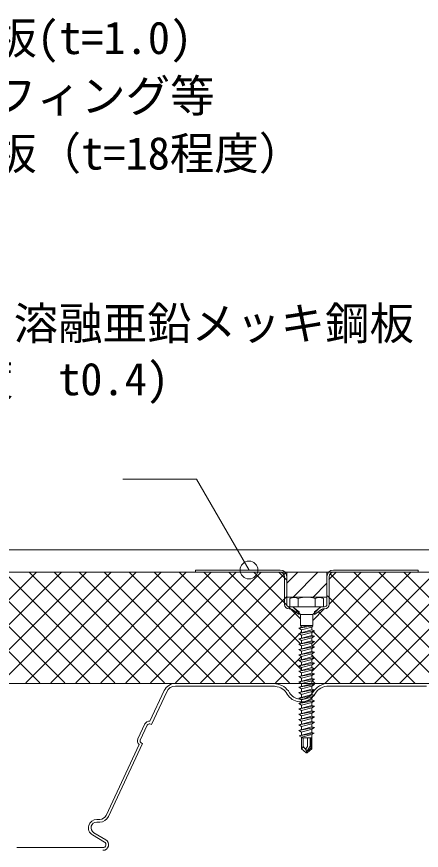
# Model space of a CAD drawing. Units: millimetres, scale not verified. Extents: x -1380 to 1380, y -955 to 955.
# Drawn here: x -141.3 to 40.7, y -247.8 to 127 of the extents above; entities that cross this region are included whole.
import ezdxf
from ezdxf.enums import TextEntityAlignment as Align

# ---------------------------------------------------------------- set-up
doc = ezdxf.new("R2010")
doc.units = ezdxf.units.MM
doc.header["$LTSCALE"] = 3
doc.linetypes.add('USER3', pattern=[9.525, 6.35, -3.175])
for name, color, linetype, lineweight in [('0-1_BOUSUI', 1, 'Continuous', 18), ('0-2_MOJI', 7, 'Continuous', 18), ('0-3_HATCH', 9, 'Continuous', 18), ('0-4_KANAMONO', 5, 'Continuous', 18), ('0-5_KANAMONO_SCREW', 4, 'Continuous', 18), ('0-7_dekki', 3, 'Continuous', 18), ('0-8_dannnetu', 6, 'Continuous', 18)]:
    doc.layers.add(name, color=color, linetype=linetype, lineweight=lineweight)
doc.styles.add('ＭＳ ゴシック', font='')
doc.styles.get('ＭＳ ゴシック').set_extended_font_data('MS Gothic')

msp = doc.modelspace()

# ---------------------------------------------------------------- linework, layer by layer
at = {"layer": '0-1_BOUSUI'}
msp.add_lwpolyline([(900.991, -112.775), (-424.152, -112.775), (-424.152, 72.367), (-440.01, 88.225), (-604.094, 88.225)], dxfattribs=at)
at = {"layer": '0-2_MOJI'}
msp.add_lwpolyline([(-93.458, -80.94), (-60.383, -80.94), (-36.808, -121.775)], dxfattribs=at)
msp.add_circle((-36.808, -121.775), 4, dxfattribs=at)
at = {"layer": '0-3_HATCH'}
for p, q in [((-182.01, -172.408), (-132.377, -122.775)), ((-130.87, -172.425), (-180.521, -122.775)), ((-170.788, -172.411), (-121.152, -122.775)), ((-119.641, -172.429), (-169.295, -122.775)), ((-159.567, -172.415), (-109.926, -122.775)), ((-108.412, -172.433), (-158.07, -122.775)), ((-148.345, -172.419), (-98.701, -122.775)), ((-97.183, -172.436), (-146.845, -122.775)), ((-137.124, -172.423), (-87.476, -122.775)), ((-85.954, -172.44), (-135.619, -122.775)), ((-125.902, -172.427), (-76.25, -122.775)), ((-74.725, -172.444), (-124.394, -122.775)), ((-114.681, -172.43), (-65.025, -122.775)), ((-63.496, -172.448), (-113.169, -122.775)), ((-103.459, -172.434), (-53.8, -122.775)), ((-52.266, -172.452), (-101.943, -122.775)), ((-92.238, -172.438), (-42.574, -122.775)), ((-41.037, -172.455), (-90.718, -122.775)), ((-81.016, -172.442), (-31.349, -122.775)), ((-29.808, -172.459), (-79.493, -122.775)), ((-69.795, -172.446), (-20.372, -123.023)), ((-18.579, -172.463), (-68.267, -122.775)), ((-13.135, -166.681), (-57.042, -122.775)), ((-13.672, -154.919), (-45.817, -122.775)), ((-19.746, -137.62), (-34.591, -122.775)), ((-19.808, -126.333), (-23.366, -122.775)), ((-19.808, -127.756), (-14.826, -122.775)), ((-19.808, -127.756), (-14.826, -122.775)), ((-16.997, -133.925), (-5.846, -122.775)), ((-16.997, -133.925), (-5.846, -122.775)), ((-8.635, -167.413), (36.003, -122.775)), ((-8.476, -156.029), (24.778, -122.775)), ((-2.772, -172.775), (47.228, -122.775)), ((-0.906, -126.008), (2.327, -122.775)), ((-0.812, -137.139), (13.552, -122.775)), ((49.084, -172.775), (-0.275, -123.415)), ((8.454, -172.775), (58.454, -122.775)), ((60.31, -172.775), (10.31, -122.775)), ((19.679, -172.775), (69.679, -122.775)), ((71.535, -172.775), (21.535, -122.775)), ((30.904, -172.775), (80.904, -122.775)), ((82.76, -172.775), (32.76, -122.775)), ((-8.016, -133.925), (-1.808, -127.716)), ((-8.016, -133.925), (-1.808, -127.716)), ((-58.573, -172.45), (-19.808, -133.684)), ((37.859, -172.775), (-1.499, -133.417)), ((-13.635, -143.731), (-19.153, -138.213)), ((-47.352, -172.453), (-15.154, -140.256)), ((-8.135, -144.462), (-2.948, -139.275)), ((26.634, -172.775), (-5.621, -140.52)), ((-13.782, -150.109), (-13.135, -149.462)), ((15.409, -172.775), (-7.942, -149.424)), ((-36.13, -172.457), (-14.132, -150.459)), ((-24.909, -172.461), (-13.153, -160.705)), ((-7.447, -161.145), (-8.635, -159.956)), ((4.183, -172.775), (-7.387, -161.204)), ((-7.042, -172.775), (-8.367, -171.45))]:
    msp.add_line(p, q, dxfattribs=at)
at = {"layer": '0-4_KANAMONO'}
for p, q in [((-60.808, -121.775), (-22.808, -121.775)), ((39.192, -121.775), (1.192, -121.775)), ((-20.808, -137.275), (-20.808, -124.775)), ((-19.808, -124.775), (-19.808, -137.275)), ((-1.808, -124.775), (-1.808, -137.275)), ((-0.808, -137.275), (-0.808, -124.775)), ((-18.808, -138.275), (-18.001, -138.275)), ((-2.808, -138.275), (-3.614, -138.275)), ((-18.001, -139.275), (-18.808, -139.275)), ((-3.614, -139.275), (-2.808, -139.275))]:
    msp.add_line(p, q, dxfattribs=at)
at = {"layer": '0-4_KANAMONO', "linetype": 'USER3'}
msp.add_line((-17.615, -138.275), (-4.156, -138.275), dxfattribs=at)
at = {"layer": '0-4_KANAMONO'}
for points in [[(-22.808, -122.775), (-60.808, -122.775), (-60.808, -121.775)], [(1.192, -122.775), (39.192, -122.775), (39.192, -121.775)], [(-16.807, -138.67), (-14.308, -140.529), (-14.308, -141.775), (-17.404, -139.472)], [(-4.808, -138.67), (-7.308, -140.529), (-7.308, -141.775), (-4.211, -139.472)]]:
    msp.add_lwpolyline(points, dxfattribs=at)
for centre, radius, start, end in [((-22.808, -124.775), 3, 0, 90), ((-22.808, -124.775), 2, 0, 90), ((1.192, -124.775), 3, 90, 180), ((1.192, -124.775), 2, 90, 180), ((-18.808, -137.275), 2, 180, 270), ((-18.808, -137.275), 1, 180, 270), ((-18.001, -140.275), 2, 53.36573, 90), ((-3.614, -140.275), 2, 90, 126.63427), ((-2.808, -137.275), 1, 270, 0), ((-2.808, -137.275), 2, 270, 0), ((-18.001, -140.275), 1, 53.36573, 90), ((-3.614, -140.275), 1, 90, 126.63427)]:
    msp.add_arc(centre, radius, start, end, dxfattribs=at)
at = {"layer": '0-5_KANAMONO_SCREW'}
for p, q in [((-14.638, -134.65), (-14.638, -138.275)), ((-7.133, -134.65), (-7.133, -138.275)), ((-8.135, -141.775), (-13.635, -141.775)), ((-8.135, -146.775), (-13.635, -146.775)), ((-13.635, -146.775), (-13.135, -147.516)), ((-8.635, -147.405), (-13.135, -148.615)), ((-13.135, -148.615), (-13.135, -149.936)), ((-8.635, -149.825), (-13.135, -151.035)), ((-8.635, -147.405), (-8.135, -146.791)), ((-8.635, -147.405), (-8.635, -148.726)), ((-8.635, -149.825), (-8.635, -151.146)), ((-13.135, -151.035), (-13.135, -152.356)), ((-8.635, -152.245), (-13.135, -153.455)), ((-13.135, -153.455), (-13.135, -154.776)), ((-8.635, -152.245), (-8.635, -153.566)), ((-8.635, -154.665), (-13.135, -155.875)), ((-13.135, -155.875), (-13.135, -157.196)), ((-8.635, -157.085), (-13.135, -158.295)), ((-8.635, -154.665), (-8.635, -155.986)), ((-8.635, -157.085), (-8.635, -158.406)), ((-13.135, -158.295), (-13.135, -159.616)), ((-8.635, -159.505), (-13.135, -160.715)), ((-13.135, -160.715), (-13.135, -162.036)), ((-8.635, -159.505), (-8.635, -160.826)), ((-8.635, -161.925), (-13.135, -163.135)), ((-13.135, -163.135), (-13.135, -164.456)), ((-8.635, -164.345), (-13.135, -165.555)), ((-8.635, -161.925), (-8.635, -163.246)), ((-8.635, -164.345), (-8.635, -165.666)), ((-13.135, -165.555), (-13.135, -166.876)), ((-8.635, -166.765), (-13.135, -167.975)), ((-13.135, -167.975), (-13.135, -169.296)), ((-8.635, -166.765), (-8.635, -168.086)), ((-8.635, -169.185), (-13.135, -170.395)), ((-13.135, -170.395), (-13.135, -171.716)), ((-8.635, -171.605), (-13.135, -172.815)), ((-8.635, -169.185), (-8.635, -170.506)), ((-8.635, -171.605), (-8.635, -172.926)), ((-13.135, -172.815), (-13.135, -174.136)), ((-8.635, -174.025), (-13.135, -175.235)), ((-13.135, -175.235), (-13.135, -176.556)), ((-8.635, -174.025), (-8.635, -175.346)), ((-8.635, -176.445), (-13.135, -177.655)), ((-13.135, -177.655), (-13.135, -178.976)), ((-8.635, -178.865), (-13.135, -180.075)), ((-8.635, -176.445), (-8.635, -177.766)), ((-8.635, -178.865), (-8.635, -180.186)), ((-13.135, -180.075), (-13.135, -181.396)), ((-8.635, -181.285), (-13.135, -182.495)), ((-13.135, -182.495), (-13.135, -183.816)), ((-8.635, -181.285), (-8.635, -182.606)), ((-8.635, -183.705), (-13.135, -184.915)), ((-13.135, -184.915), (-13.135, -186.236)), ((-8.635, -186.125), (-13.135, -187.335)), ((-13.135, -187.335), (-13.135, -188.656)), ((-8.635, -183.705), (-8.635, -185.026)), ((-8.635, -186.125), (-8.635, -187.446)), ((-8.635, -188.545), (-13.135, -189.755)), ((-13.135, -189.755), (-13.135, -191.076)), ((-8.635, -190.965), (-13.135, -192.175)), ((-8.635, -188.545), (-8.635, -189.866)), ((-8.635, -190.965), (-8.635, -192.286)), ((-13.135, -192.175), (-13.135, -193.496)), ((-8.635, -193.385), (-13.135, -194.595)), ((-13.135, -194.595), (-13.135, -195.95)), ((-8.635, -193.385), (-8.635, -194.74)), ((-7.46, -195.054), (-14.31, -196.264)), ((-13.185, -202.109), (-13.185, -197.225)), ((-13.185, -197.225), (-8.585, -197.225)), ((-8.635, -195.733), (-13.135, -196.943)), ((-13.135, -196.943), (-13.135, -197.225)), ((-12.449, -200.776), (-12.449, -197.225)), ((-10.517, -201.03), (-10.517, -197.225)), ((-9.367, -200.936), (-9.367, -197.225)), ((-9.045, -201.894), (-9.045, -197.225)), ((-8.635, -195.733), (-8.635, -197.225)), ((-8.585, -197.225), (-8.585, -202.109)), ((-12.788, -201.664), (-13.185, -202.109)), ((-13.185, -202.109), (-11.069, -203.884)), ((-12.06, -201.612), (-11.787, -201.841)), ((-10.895, -201.684), (-10.517, -201.03)), ((-9.367, -200.936), (-10.743, -203.318)), ((-9.045, -201.894), (-10.743, -203.318)), ((-11.095, -202.982), (-10.885, -203.925)), ((-10.743, -203.318), (-10.885, -203.925)), ((-10.743, -203.318), (-10.701, -203.884))]:
    msp.add_line(p, q, dxfattribs=at)
msp.add_lwpolyline([(-17.135, -133.925), (-18.391, -134.65), (-18.391, -138.275), (-3.38, -138.275), (-3.38, -134.65), (-4.635, -133.925)], close=True, dxfattribs=at)
for points in [[(-17.135, -138.275), (-13.635, -141.775), (-13.635, -146.775)], [(-4.635, -138.275), (-8.135, -141.775), (-8.135, -146.775)], [(-8.135, -146.791), (-14.435, -147.864), (-10.381, -146.775)], [(-13.135, -148.615), (-14.435, -147.864), (-13.135, -147.516)], [(-7.335, -149.074), (-14.435, -150.284), (-8.635, -148.726)], [(-8.635, -149.825), (-7.335, -149.074), (-8.635, -148.726)], [(-13.135, -151.035), (-14.435, -150.284), (-13.135, -149.936)], [(-7.335, -151.494), (-14.435, -152.704), (-8.635, -151.146)], [(-13.135, -153.455), (-14.435, -152.704), (-13.135, -152.356)], [(-7.335, -153.914), (-14.435, -155.124), (-8.635, -153.566)], [(-8.635, -152.245), (-7.335, -151.494), (-8.635, -151.146)], [(-8.635, -154.665), (-7.335, -153.914), (-8.635, -153.566)], [(-13.135, -155.875), (-14.435, -155.124), (-13.135, -154.776)], [(-7.335, -156.334), (-14.435, -157.544), (-8.635, -155.986)], [(-13.135, -158.295), (-14.435, -157.544), (-13.135, -157.196)], [(-8.635, -157.085), (-7.335, -156.334), (-8.635, -155.986)], [(-7.335, -158.754), (-14.435, -159.964), (-8.635, -158.406)], [(-13.135, -160.715), (-14.435, -159.964), (-13.135, -159.616)], [(-7.335, -161.174), (-14.435, -162.384), (-8.635, -160.826)], [(-8.635, -159.505), (-7.335, -158.754), (-8.635, -158.406)], [(-8.635, -161.925), (-7.335, -161.174), (-8.635, -160.826)], [(-13.135, -163.135), (-14.435, -162.384), (-13.135, -162.036)], [(-7.335, -163.594), (-14.435, -164.804), (-8.635, -163.246)], [(-13.135, -165.555), (-14.435, -164.804), (-13.135, -164.456)], [(-8.635, -164.345), (-7.335, -163.594), (-8.635, -163.246)], [(-7.335, -166.014), (-14.435, -167.224), (-8.635, -165.666)], [(-13.135, -167.975), (-14.435, -167.224), (-13.135, -166.876)], [(-7.335, -168.434), (-14.435, -169.644), (-8.635, -168.086)], [(-8.635, -166.765), (-7.335, -166.014), (-8.635, -165.666)], [(-8.635, -169.185), (-7.335, -168.434), (-8.635, -168.086)], [(-13.135, -170.395), (-14.435, -169.644), (-13.135, -169.296)], [(-7.335, -170.854), (-14.435, -172.064), (-8.635, -170.506)], [(-13.135, -172.815), (-14.435, -172.064), (-13.135, -171.716)], [(-8.635, -171.605), (-7.335, -170.854), (-8.635, -170.506)], [(-7.335, -173.274), (-14.435, -174.484), (-8.635, -172.926)], [(-13.135, -175.235), (-14.435, -174.484), (-13.135, -174.136)], [(-7.335, -175.694), (-14.435, -176.904), (-8.635, -175.346)], [(-8.635, -174.025), (-7.335, -173.274), (-8.635, -172.926)], [(-8.635, -176.445), (-7.335, -175.694), (-8.635, -175.346)], [(-13.135, -177.655), (-14.435, -176.904), (-13.135, -176.556)], [(-7.335, -178.114), (-14.435, -179.324), (-8.635, -177.766)], [(-13.135, -180.075), (-14.435, -179.324), (-13.135, -178.976)], [(-8.635, -178.865), (-7.335, -178.114), (-8.635, -177.766)], [(-7.335, -180.534), (-14.435, -181.744), (-8.635, -180.186)], [(-13.135, -182.495), (-14.435, -181.744), (-13.135, -181.396)], [(-7.335, -182.954), (-14.435, -184.164), (-8.635, -182.606)], [(-8.635, -181.285), (-7.335, -180.534), (-8.635, -180.186)], [(-8.635, -183.705), (-7.335, -182.954), (-8.635, -182.606)], [(-13.135, -184.915), (-14.435, -184.164), (-13.135, -183.816)], [(-7.335, -185.374), (-14.435, -186.584), (-8.635, -185.026)], [(-13.135, -187.335), (-14.435, -186.584), (-13.135, -186.236)], [(-8.635, -186.125), (-7.335, -185.374), (-8.635, -185.026)], [(-7.335, -187.794), (-14.435, -189.004), (-8.635, -187.446)], [(-13.135, -189.755), (-14.435, -189.004), (-13.135, -188.656)], [(-7.335, -190.214), (-14.435, -191.424), (-8.635, -189.866)], [(-13.135, -192.175), (-14.435, -191.424), (-13.135, -191.076)], [(-8.635, -188.545), (-7.335, -187.794), (-8.635, -187.446)], [(-8.635, -190.965), (-7.335, -190.214), (-8.635, -189.866)], [(-7.335, -192.634), (-14.435, -193.844), (-8.635, -192.286)], [(-13.135, -194.595), (-14.435, -193.844), (-13.135, -193.496)], [(-13.135, -196.943), (-14.31, -196.264), (-13.135, -195.95), (-8.635, -194.74)], [(-8.635, -193.385), (-7.335, -192.634), (-8.635, -192.286)], [(-8.635, -195.733), (-7.46, -195.054), (-8.635, -194.74)], [(-9.045, -201.894), (-8.585, -202.109), (-10.701, -203.884)], [(-11.069, -203.884), (-10.885, -203.925), (-10.701, -203.884)]]:
    msp.add_lwpolyline(points, dxfattribs=at)
for centre, radius, start, end in [((-16.515, -138.119), 3.944, 61.59455, 118.40545), ((-10.885, -144.002), 10.076, 68.13455, 111.86545), ((-5.256, -138.119), 3.944, 61.59455, 118.40545), ((-13.782, -200.776), 1.333, 318.21456, 0), ((-12.397, -202.014), 0.525, 50, 138.21456), ((-11.358, -200.776), 1.091, 180, 230), ((-11.407, -201.389), 0.591, 230, 330), ((-13.12, -203.431), 2.075, 12.5, 50), ((-9.327, -202.59), 1.811, 150, 192.5)]:
    msp.add_arc(centre, radius, start, end, dxfattribs=at)
at = {"layer": '0-7_dekki'}
for p, q in [((-81.324, -189.75), (-74.892, -175.967)), ((-69.88, -172.775), (-25.65, -172.775)), ((-69.88, -173.975), (-25.65, -173.975)), ((-0.787, -172.736), (43.039, -172.736)), ((-0.787, -173.936), (43.039, -173.936)), ((-80.683, -191.216), (-73.805, -176.474)), ((-86.771, -197.701), (-83.638, -190.985)), ((-81.322, -190.983), (-80.683, -191.216)), ((-85.684, -198.208), (-82.55, -191.492)), ((-101.07, -232.066), (-86.232, -200.268)), ((-99.982, -232.574), (-84.653, -199.723)), ((-85.129, -199.55), (-84.653, -199.723)), ((-105.254, -233.875), (-103.907, -233.875)), ((-105.254, -235.075), (-103.907, -235.075)), ((-101.782, -244.044), (-107.163, -240.874)), ((-101.173, -243.01), (-106.553, -239.84)), ((-141.252, -246.575), (-102.471, -246.575))]:
    msp.add_line(p, q, dxfattribs=at)
for centre, radius, start, end in [((-69.88, -178.306), 5.532, 90, 154.98576), ((-69.88, -178.306), 4.332, 90, 154.98576), ((-25.8, -181.206), 7.187, 82.86687, 89.58527), ((-25.8, -181.206), 7.187, 30.53595, 82.86697), ((-25.8, -181.206), 8.387, 30.53595, 82.86697), ((-0.955, -181.121), 8.387, 88.6459, 149.83797), ((-0.955, -181.121), 7.187, 88.6459, 149.83797), ((-13.42, -173.903), 7.187, 210.53595, 262.86697), ((-13.42, -173.903), 5.987, 210.53595, 262.86697), ((-13.42, -173.903), 7.187, 262.86687, 329.83797), ((-13.42, -173.903), 5.987, 262.86687, 329.83797), ((-81.659, -191.908), 2.184, 81.17688, 154.99098), ((-81.659, -191.908), 0.985, 70.00018, 154.99098), ((-84.792, -198.624), 2.184, 154.99098, 228.78594), ((-84.791, -198.624), 0.986, 155.04404, 249.93234), ((-103.907, -230.743), 3.132, 270, 335.00055), ((-105.254, -237.634), 3.76, 90, 239.49931), ((-105.254, -237.634), 2.56, 90, 239.49931), ((-103.907, -230.743), 4.332, 270, 335.00055), ((-102.471, -245.215), 2.56, 270, 59.49931), ((-102.471, -245.215), 1.36, 270, 59.49931)]:
    msp.add_arc(centre, radius, start, end, dxfattribs=at)
at = {"layer": '0-8_dannnetu'}
for p, q in [((-459.152, -122.775), (899.991, -122.775)), ((-329.094, -172.775), (899.991, -172.775))]:
    msp.add_line(p, q, dxfattribs=at)
msp.add_lwpolyline([(-19.808, -133.925), (-1.808, -133.925), (-1.808, -122.775), (-19.808, -122.775)], close=True, dxfattribs=at)
msp.add_lwpolyline([(-19.808, -133.925), (-1.808, -133.925), (-1.808, -122.775), (-19.808, -122.775)], close=True, dxfattribs=at)

# ---------------------------------------------------------------- texts
at = {"layer": '0-2_MOJI', "style": 'ＭＳ ゴシック'}
for s, p in [('溶融亜鉛メッキ鋼板(t=1.0)', (-312.131, 105.763)), ('アスファルトルーフィング等', (-312.246, 79.656)), ('硬質木片セメント板（t=18程度）', (-312.246, 53.839)), ('HTコーナー200 溶融亜鉛メッキ鋼板', (-282.405, -22.636)), ('（200×100程度\u3000t0.4)', (-282.405, -47.617))]:
    msp.add_text(s, height=14.66, dxfattribs=at).set_placement(p, align=Align.BOTTOM_LEFT)

doc.saveas('drawing.dxf')
